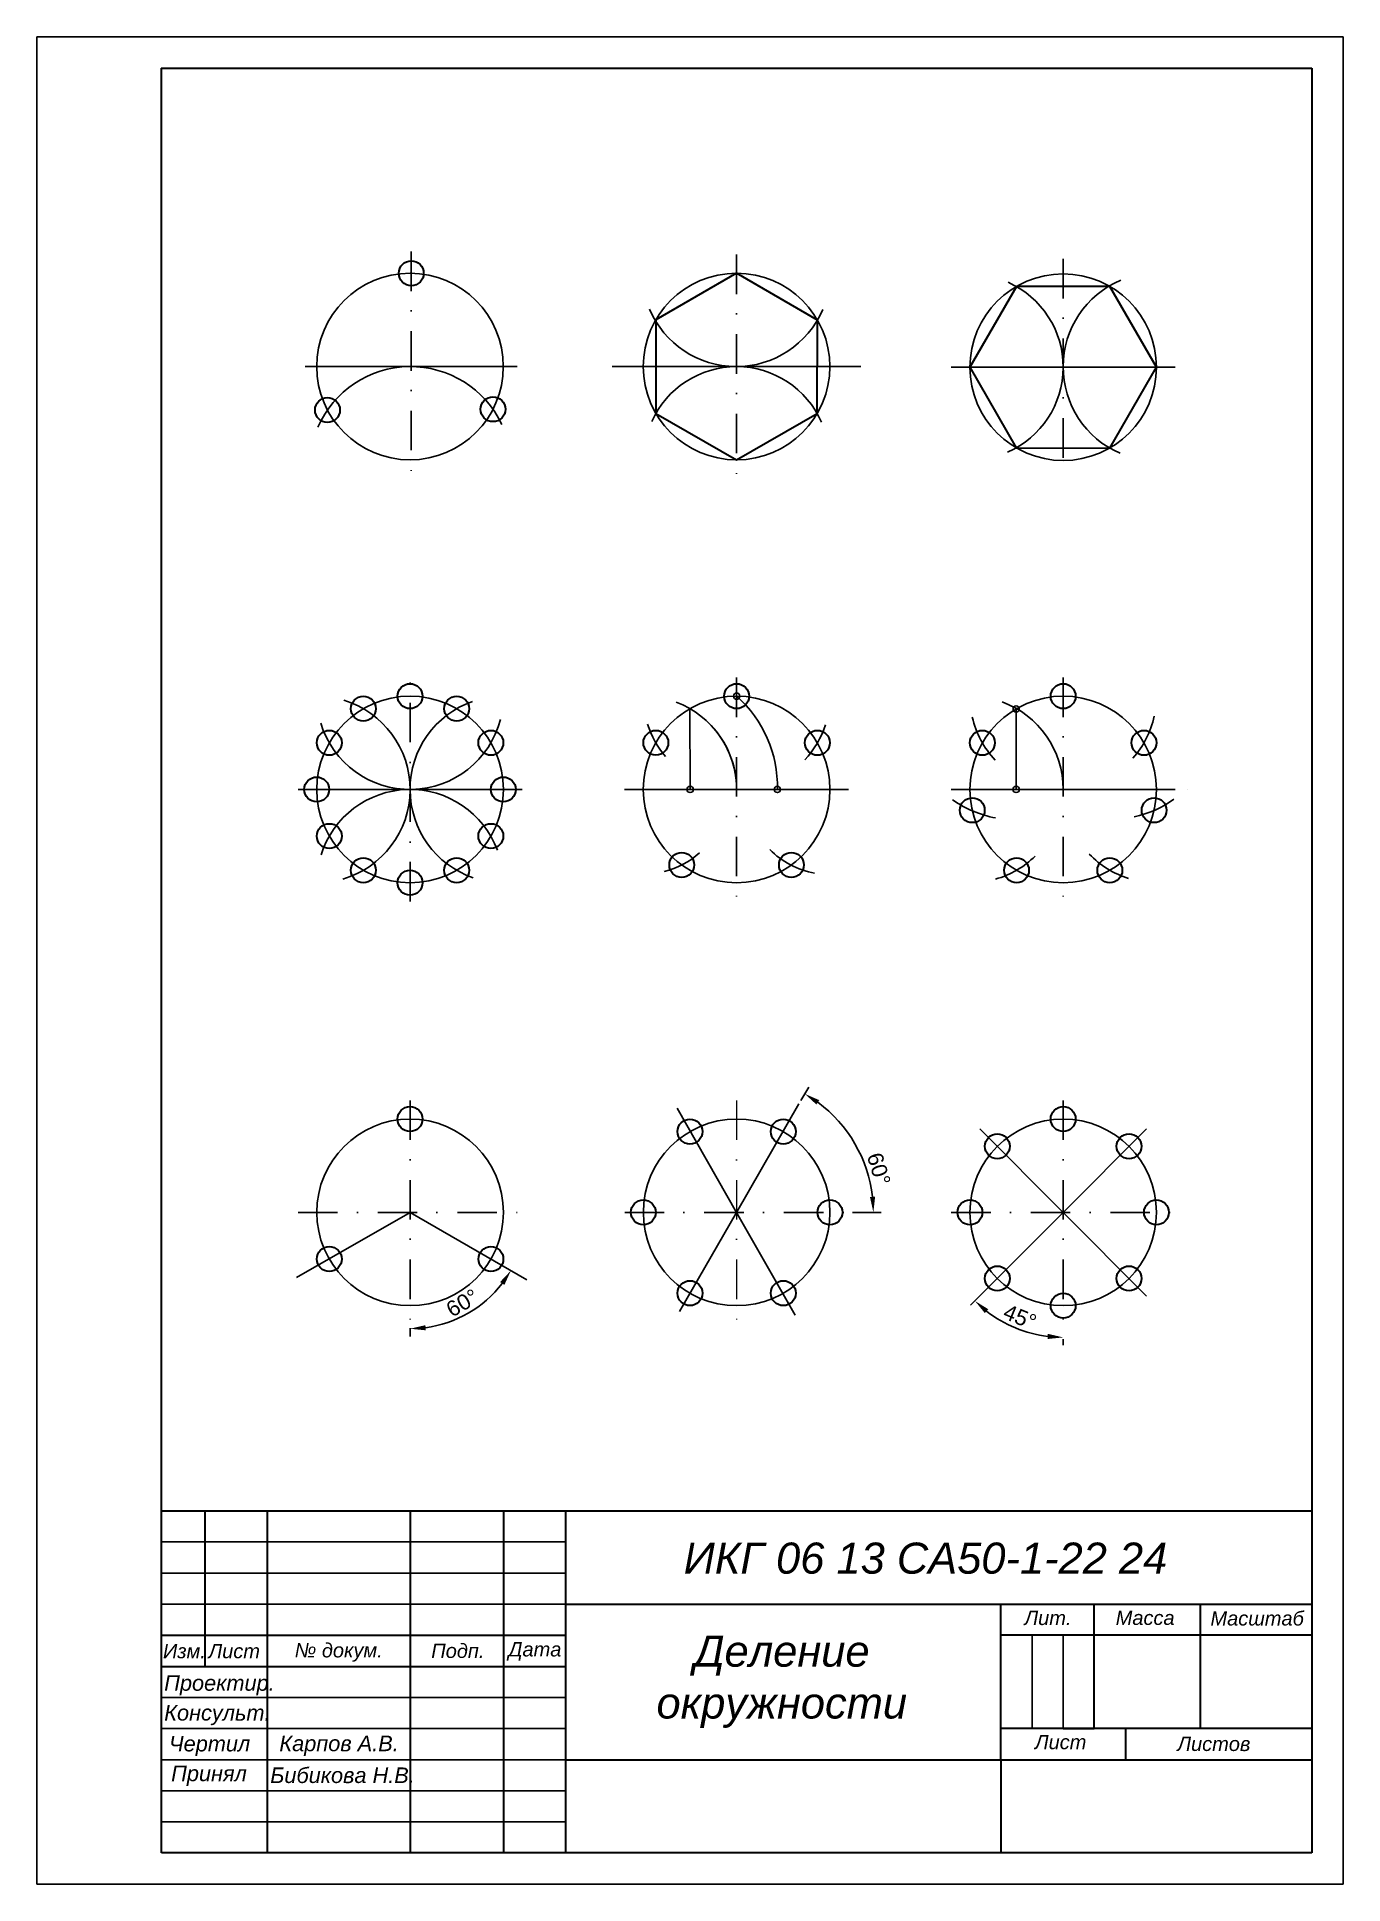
# Model space of a CAD drawing. Header units: millimetres. Extents: x 1484 to 1694, y 2566 to 2863.
import ezdxf

# ---------------------------------------------------------------- set-up
doc = ezdxf.new("R2010")
doc.units = ezdxf.units.MM
doc.header["$PDMODE"] = 33
doc.header["$PDSIZE"] = 3
doc.linetypes.add('штрихпунктирная2', pattern=[12.7, 6.35, -3.175, 0, -3.175])
doc.styles.get("Standard").update_dxf_attribs({"font": 'arial.ttf'})
doc.dimstyles.new('ISO-25', dxfattribs={"dimtxt": 2.5, "dimasz": 2.5, "dimexe": 1.25, "dimexo": 0.625, "dimtad": 1, "dimtxsty": 'Standard', "dimcen": 2.5, "dimadec": 0, "dimazin": 0, "dimtfac": 1, "dimtmove": 0, "dimatfit": 3, "dimfxl": 1, "dimarcsym": 0})

# ---------------------------------------------------------------- blocks, each defined once
blk = doc.blocks.new('*D2')
at = {"color": 0, "lineweight": -2, "transparency": 16777216}
blk.add_line((1544.31, 2655.29), (1544.31, 2653.95), dxfattribs=at)
blk.add_arc((1544.31, 2673.91), 18.71, 277.6595, 322.3372, dxfattribs=at)
at = {"color": 0, "transparency": 16777216}
for points in [[(1558.78, 2662.71), (1559.47, 2662.24), (1560.52, 2664.55)], [(1546.83, 2654.95), (1546.78, 2655.78), (1544.31, 2655.2)]]:
    blk.add_solid(points, dxfattribs=at)
at = {"layer": 'Defpoints', "color": 0, "transparency": 16777216}
for p in [(1544.31, 2691.91), (1544.31, 2673.91), (1563.06, 2663.09), (1544.31, 2655.91), (1550.71, 2656.33)]:
    blk.add_point(p, dxfattribs=at)
at = {"color": 0, "transparency": 16777216, "insert": (1552.72, 2659.35), "char_height": 2.5, "attachment_point": 5, "rotation": 29.9984}
blk.add_mtext('60°', dxfattribs=at)
blk = doc.blocks.new('*D3')
at = {"color": 0, "lineweight": -2, "transparency": 16777216}
for p, q in [((1607.15, 2691.9), (1608.4, 2694.06)), ((1615.44, 2673.91), (1620.05, 2673.91))]:
    blk.add_line(p, q, dxfattribs=at)
blk.add_arc((1596.81, 2673.91), 21.99, 6.5177, 53.5873, dxfattribs=at)
at = {"color": 0, "transparency": 16777216}
for points in [[(1609.64, 2691.26), (1610.09, 2691.96), (1607.77, 2692.97)], [(1619.08, 2676.43), (1618.25, 2676.38), (1618.8, 2673.91)]]:
    blk.add_solid(points, dxfattribs=at)
at = {"layer": 'Defpoints', "color": 0, "transparency": 16777216}
for p in [(1606.84, 2691.35), (1613.64, 2688.07), (1578.81, 2673.91), (1596.81, 2673.91), (1614.81, 2673.91)]:
    blk.add_point(p, dxfattribs=at)
at = {"color": 0, "transparency": 16777216, "insert": (1619.67, 2680.88), "char_height": 2.5, "attachment_point": 5, "rotation": 286.9593}
blk.add_mtext('60°', dxfattribs=at)
blk = doc.blocks.new('*D4')
at = {"color": 0, "lineweight": -2, "transparency": 16777216}
blk.add_line((1649.32, 2653.52), (1649.32, 2652.56), dxfattribs=at)
blk.add_arc((1649.32, 2673.91), 20.1, 232.2324, 262.8686, dxfattribs=at)
at = {"color": 0, "transparency": 16777216}
for points in [[(1636.73, 2657.71), (1637.28, 2658.34), (1635.13, 2659.67)], [(1646.85, 2654.38), (1646.8, 2653.55), (1649.32, 2653.81)]]:
    blk.add_solid(points, dxfattribs=at)
at = {"layer": 'Defpoints', "color": 0, "transparency": 16777216}
for p in [(1649.32, 2691.91), (1649.32, 2673.91), (1634.44, 2658.98), (1639.29, 2656.49), (1649.32, 2654.15)]:
    blk.add_point(p, dxfattribs=at)
at = {"color": 0, "transparency": 16777216, "insert": (1642.37, 2657.09), "char_height": 2.5, "attachment_point": 5, "rotation": 337.5505}
blk.add_mtext('45°', dxfattribs=at)

msp = doc.modelspace()

# ---------------------------------------------------------------- linework, layer by layer
at = {"lineweight": -3}
for p, q in [((1484.317, 2862.912), (1484.317, 2565.912)), ((1694.317, 2862.912), (1484.317, 2862.912)), ((1694.317, 2565.912), (1694.317, 2862.912)), ((1484.317, 2565.912), (1694.317, 2565.912))]:
    msp.add_line(p, q, dxfattribs=at)
for p, q in [((1504.296, 2857.912), (1514.296, 2857.912)), ((1504.296, 2857.912), (1504.296, 2837.912)), ((1504.296, 2857.912), (1524.296, 2857.912)), ((1689.317, 2857.912), (1669.317, 2857.912)), ((1689.317, 2857.912), (1679.245, 2857.912)), ((1689.317, 2857.912), (1679.317, 2857.912)), ((1689.317, 2857.912), (1689.317, 2837.912)), ((1527.446, 2809.912), (1561.544, 2809.912)), ((1576.809, 2809.912), (1616.809, 2809.912)), ((1667.317, 2809.805), (1631.317, 2809.805)), ((1589.312, 2754.902), (1589.343, 2741.912)), ((1641.754, 2754.865), (1641.754, 2741.912)), ((1526.306, 2741.912), (1562.306, 2741.912)), ((1578.812, 2741.912), (1614.812, 2741.912)), ((1631.317, 2741.912), (1667.317, 2741.912)), ((1669.317, 2741.912), (1669.317, 2741.912)), ((1596.814, 2673.912), (1606.842, 2691.353)), ((1596.814, 2673.912), (1587.237, 2690.686)), ((1649.318, 2673.912), (1635.907, 2687.37)), ((1649.318, 2673.912), (1662.73, 2687.37)), ((1544.31, 2673.912), (1526.052, 2663.431)), ((1544.31, 2673.912), (1563.056, 2663.087)), ((1596.814, 2673.912), (1587.645, 2657.962)), ((1596.814, 2673.912), (1606.241, 2657.402)), ((1649.318, 2673.912), (1634.443, 2658.983)), ((1649.318, 2673.912), (1662.73, 2660.453)), ((1504.317, 2645.912), (1504.317, 2625.912)), ((1689.317, 2645.912), (1689.317, 2625.912)), ((1504.317, 2570.912), (1504.317, 2625.912)), ((1504.317, 2625.912), (1504.317, 2625.912)), ((1504.317, 2625.912), (1569.317, 2625.912)), ((1504.317, 2625.912), (1511.317, 2625.912)), ((1504.317, 2625.912), (1524.317, 2625.912)), ((1511.317, 2625.912), (1521.317, 2625.912)), ((1521.317, 2625.912), (1544.317, 2625.912)), ((1544.317, 2625.912), (1559.317, 2625.912)), ((1689.317, 2625.912), (1639.317, 2625.912)), ((1671.317, 2625.912), (1654.317, 2625.912)), ((1671.317, 2625.912), (1654.317, 2625.912)), ((1689.317, 2625.912), (1669.317, 2625.912)), ((1689.317, 2625.912), (1671.317, 2625.912)), ((1689.317, 2625.912), (1671.317, 2625.912)), ((1689.317, 2625.912), (1671.317, 2625.912)), ((1689.317, 2625.912), (1689.317, 2570.912)), ((1689.317, 2610.912), (1689.317, 2605.912)), ((1639.317, 2590.912), (1659.317, 2590.912)), ((1689.317, 2585.912), (1689.317, 2590.912)), ((1484.317, 2565.912), (1504.317, 2565.912))]:
    msp.add_line(p, q)
at = {"lineweight": 30}
for p, q in [((1504.317, 2857.912), (1689.317, 2857.912)), ((1504.317, 2570.912), (1504.317, 2857.912)), ((1689.317, 2857.912), (1689.317, 2570.912)), ((1596.809, 2824.912), (1583.819, 2817.412)), ((1609.81, 2817.393), (1596.809, 2824.912)), ((1641.793, 2822.782), (1634.317, 2809.805)), ((1656.817, 2822.796), (1641.793, 2822.782)), ((1664.317, 2809.805), (1656.817, 2822.796)), ((1583.819, 2817.412), (1583.832, 2802.388)), ((1609.771, 2802.362), (1609.81, 2817.393)), ((1634.317, 2809.805), (1641.767, 2796.843)), ((1656.798, 2796.804), (1664.317, 2809.805)), ((1583.832, 2802.388), (1596.809, 2794.912)), ((1596.809, 2794.912), (1609.771, 2802.362)), ((1641.767, 2796.843), (1656.798, 2796.804)), ((1504.317, 2625.912), (1689.317, 2625.912)), ((1511.317, 2625.912), (1511.317, 2600.912)), ((1521.317, 2625.912), (1521.317, 2570.912)), ((1544.317, 2625.912), (1544.317, 2570.912)), ((1559.317, 2625.912), (1559.317, 2570.912)), ((1569.317, 2625.912), (1569.317, 2570.912)), ((1569.317, 2610.912), (1689.317, 2610.912)), ((1689.317, 2605.912), (1639.317, 2605.912)), ((1689.317, 2590.912), (1639.317, 2590.912)), ((1659.317, 2590.912), (1659.317, 2585.912)), ((1569.317, 2585.912), (1689.317, 2585.912)), ((1639.317, 2585.912), (1639.317, 2570.912)), ((1689.317, 2570.912), (1504.317, 2570.912))]:
    msp.add_line(p, q, dxfattribs=at)
at = {"linetype": 'штрихпунктирная2'}
for p, q in [((1544.495, 2828.396), (1544.495, 2792.722)), ((1596.809, 2827.912), (1596.809, 2791.912)), ((1649.316, 2827.209), (1649.316, 2792.188)), ((1544.306, 2723.912), (1544.306, 2759.912)), ((1596.811, 2759.912), (1596.813, 2723.912)), ((1649.317, 2759.912), (1649.317, 2723.912)), ((1544.31, 2691.912), (1544.31, 2655.912)), ((1649.318, 2691.912), (1649.318, 2654.147)), ((1526.31, 2673.912), (1562.31, 2673.912)), ((1578.814, 2673.912), (1614.814, 2673.912)), ((1631.318, 2673.912), (1667.318, 2673.912))]:
    msp.add_line(p, q, dxfattribs=at)
at = {"linetype": 'штрихпунктирная2', "lineweight": 0}
msp.add_line((1596.814, 2691.912), (1596.814, 2655.912), dxfattribs=at)
for points in [[(1504.317, 2615.912), (1504.317, 2620.912), (1569.317, 2620.912)], [(1504.317, 2610.912), (1504.317, 2615.912), (1569.317, 2615.912)], [(1504.317, 2605.912), (1504.317, 2610.912), (1569.317, 2610.912)], [(1639.317, 2605.912), (1644.317, 2605.912), (1644.317, 2590.912)], [(1644.317, 2605.912), (1649.317, 2605.912), (1649.317, 2590.912)], [(1504.317, 2590.912), (1504.317, 2595.912), (1569.317, 2595.912)], [(1504.317, 2585.912), (1504.317, 2590.912), (1569.317, 2590.912)], [(1504.317, 2580.912), (1504.317, 2585.912), (1569.317, 2585.912)], [(1504.317, 2575.912), (1504.317, 2580.912), (1569.317, 2580.912)], [(1504.317, 2570.912), (1504.317, 2575.912), (1569.317, 2575.912)]]:
    msp.add_lwpolyline(points)
at = {"lineweight": 30}
for points in [[(1639.317, 2585.912), (1639.317, 2610.912)], [(1649.317, 2590.912), (1654.317, 2590.912), (1654.317, 2610.912)], [(1671.317, 2610.912), (1671.317, 2590.912)], [(1504.317, 2600.912), (1504.317, 2605.912), (1569.317, 2605.912)], [(1504.317, 2595.912), (1504.317, 2600.912), (1569.317, 2600.912)]]:
    msp.add_lwpolyline(points, dxfattribs=at)
for centre, radius in [((1544.301, 2809.912), 15), ((1596.809, 2809.912), 15), ((1649.317, 2809.805), 15), ((1544.306, 2741.912), 15), ((1596.812, 2741.912), 15), ((1596.811, 2756.912), 0.5), ((1649.317, 2741.912), 15), ((1641.754, 2754.865), 0.5), ((1589.343, 2741.912), 0.5), ((1603.375, 2741.912), 0.5), ((1641.754, 2741.912), 0.5), ((1544.31, 2673.912), 15), ((1596.814, 2673.912), 15), ((1649.318, 2673.912), 15)]:
    msp.add_circle(centre, radius)
for centre in [(1544.495, 2824.91), (1531.031, 2802.918), (1557.641, 2803.053), (1536.806, 2754.902), (1544.306, 2756.912), (1551.806, 2754.902), (1596.811, 2756.912), (1649.317, 2756.912), (1531.316, 2749.412), (1557.297, 2749.412), (1583.823, 2749.415), (1609.802, 2749.412), (1636.327, 2749.412), (1662.307, 2749.412), (1529.306, 2741.912), (1559.306, 2741.912), (1634.693, 2738.574), (1663.941, 2738.574), (1531.316, 2734.412), (1557.297, 2734.412), (1536.806, 2728.921), (1551.806, 2728.921), (1587.996, 2729.776), (1605.629, 2729.777), (1641.817, 2728.921), (1656.817, 2728.921), (1544.306, 2726.912), (1544.31, 2688.912), (1649.318, 2688.912), (1589.314, 2686.902), (1604.314, 2686.902), (1638.731, 2684.537), (1659.906, 2684.537), (1581.814, 2673.912), (1611.814, 2673.912), (1634.318, 2673.912), (1664.318, 2673.912), (1531.32, 2666.412), (1557.301, 2666.412), (1638.731, 2663.286), (1659.906, 2663.286), (1589.314, 2660.921), (1604.314, 2660.921), (1649.318, 2658.912)]:
    msp.add_circle(centre, 2, dxfattribs=at)
for centre, radius, start, end in [((1634.392, 2809.82), 14.926, 293.58572, 66.00719), ((1664.442, 2809.859), 15.126, 112.85354, 246.74763), ((1596.755, 2825.036), 15.126, 202.85354, 336.74763), ((1544.38, 2793.665), 16.247, 25.16663, 156.45595), ((1596.794, 2794.986), 14.926, 23.58572, 156.00719), ((1529.306, 2741.912), 15, 286.26653, 73.08054), ((1583.942, 2742.345), 19.437, 358.7233, 48.54216), ((1559.306, 2741.912), 15, 109.24369, 251.17745), ((1581.812, 2741.912), 15, 0, 69.49305), ((1649.317, 2756.912), 15, 193.03194, 223.22224), ((1634.317, 2741.912), 15, 0, 69.79686), ((1649.317, 2756.912), 15, 318.33128, 347.56036), ((1544.306, 2756.912), 15, 196.80498, 345.4986), ((1596.821, 2756.903), 15, 197.43224, 220.23549), ((1581.812, 2741.912), 15, 0.00582, 45.94054), ((1596.811, 2756.912), 15, 316.94478, 342.14545), ((1544.306, 2726.912), 15, 20.4, 162.51171), ((1641.754, 2754.865), 17.839, 235.06211, 259.31279), ((1656.817, 2754.902), 17.84, 282.73098, 305.3251), ((1581.812, 2741.912), 13.62, 284.32901, 311.67401), ((1611.812, 2741.912), 13.674, 224.98352, 259.67092), ((1634.317, 2741.912), 15, 285.93789, 314.45971), ((1664.317, 2741.912), 15, 223.96267, 252.60927)]:
    msp.add_arc(centre, radius, start, end)

# ---------------------------------------------------------------- texts
at = {"attachment_point": 1}
for s, width, insert, char_height in [('{\\fArial|b0|i1|c204|p34;ИКГ 06 13 СА50-1-22 24}', 92.97809, (1588.305, 2620.816), 5), ('{\\fArial|b0|i1|c204|p34;Лит.}', 11.40246, (1643.093, 2609.854), 2.3), ('{\\fArial|b0|i1|c204|p34;Масса}', 12.23643, (1657.767, 2609.874), 2.3), ('{\\fArial|b0|i1|c204|p34;Масштаб}', 14.72094, (1673.004, 2609.783), 2.3), ('{\\fArial|b0|i1|c204|p34;№ докум.}', 20.02754, (1525.753, 2604.655), 2.3), ('{\\fArial|b0|i1|c204|p34;Подп.}', 10.61688, (1547.714, 2604.567), 2.3), ('{\\fArial|b0|i1|c204|p34;Дата}', 9.58409, (1560.121, 2604.806), 2.3), ('\\pxqc;{\\fArial|b0|i1|c204|p34;Деление окружности}', 47.9375, (1580.105, 2605.864), 5), ('{\\fArial|b0|i1|c204|p34;Изм.}', 5.8773, (1504.586, 2604.522), 2.3), ('{\\fArial|b0|i1|c204|p34;Лист}', 8.69222, (1511.901, 2604.521), 2.3), ('{\\fArial|b0|i1|c204|p34;Лист}', 14.49575, (1644.775, 2589.898), 2.3), ('{\\fArial|b0|i1|c204|p34;Листов}', 19.7382, (1667.678, 2589.606), 2.3)]:
    msp.add_mtext_dynamic_manual_height_columns(s, width=width, gutter_width=12.5, heights=[0], dxfattribs=dict(at, insert=insert, char_height=char_height))
at = {"char_height": 2.5, "attachment_point": 1}
for s, insert, width in [('{\\fArial|b0|i1|c204|p34;Проектир.}', (1504.776, 2599.491), 16.81912), ('{\\fArial|b0|i1|c204|p34;Консульт.}', (1504.78, 2594.707), 16.81912), ('{\\fArial|b0|i1|c204|p34;Чертил}', (1505.552, 2589.738), 16.81912), ('{\\fArial|b0|i1|c204|p34;Карпов А.В.}', (1523.291, 2589.773), 28.04273), ('{\\fArial|b0|i1|c204|p34;Принял}', (1505.896, 2584.954), 16.39998), ('{\\fArial|b0|i1|c204|p34;Бибикова Н.В.}', (1521.828, 2584.655), 27.78837)]:
    msp.add_mtext(s, dxfattribs=dict(at, insert=insert, width=width))

# ---------------------------------------------------------------- dimensions: what is measured, and where the dimension line sits
dim = msp.add_angular_dim_2l(base=(1613.642, 2688.066), line1=((1578.814, 2673.912), (1614.814, 2673.912)), line2=((1596.814, 2673.912), (1606.842, 2691.353)), dimstyle='ISO-25')
dim.commit()
dim.dimension.update_dxf_attribs({"geometry": '*D3', "text_midpoint": (1617.847, 2680.326), "dimtype": 162})
for base, line1, line2, picture, middle in [((1550.711, 2656.325), ((1544.31, 2673.912), (1563.056, 2663.087)), ((1544.31, 2691.912), (1544.31, 2655.912)), '*D2', (1552.717, 2659.351)), ((1639.29, 2656.494), ((1649.318, 2691.912), (1649.318, 2654.147)), ((1649.318, 2673.912), (1634.443, 2658.983)), '*D4', (1642.367, 2657.089))]:
    dim = msp.add_angular_dim_2l(base=base, line1=line1, line2=line2, dimstyle='ISO-25')
    dim.commit()
    dim.dimension.update_dxf_attribs({"geometry": picture, "text_midpoint": middle})

doc.saveas('drawing.dxf')
